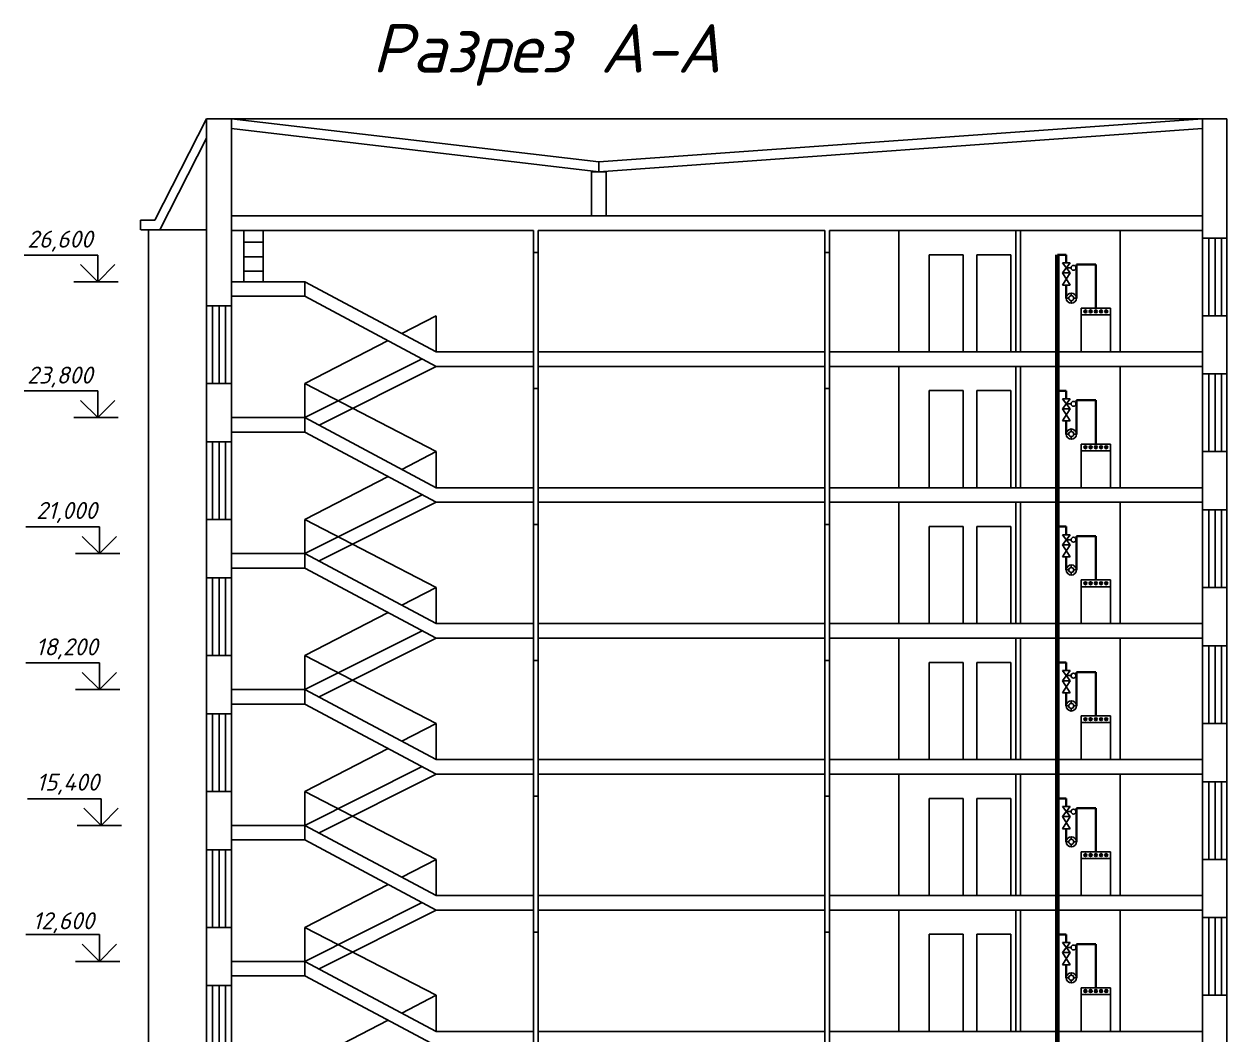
# Model space of a CAD drawing. Header units: millimetres. Extents: x -710977 to 10671, y -929782 to 89628.
# Drawn here: x 1917 to 2164.7, y 5047.9 to 5256.2 of the extents above; entities that cross this region are included whole.
import ezdxf

# ---------------------------------------------------------------- set-up
doc = ezdxf.new("R2010")
doc.units = ezdxf.units.MM
doc.header["$LTSCALE"] = 0.4
doc.layers.add('A-WALL', color=113, linetype='Continuous', lineweight=9)
doc.layers.add('I-WALL', color=2, linetype='Continuous', lineweight=9)
for name, color, linetype in [('VPORTS', 7, 'Continuous'), ('аксонометрия', 84, 'Continuous'), ('кварталыИнфо', 7, 'Continuous'), ('оси', 255, 'Continuous'), ('СхемаГидравлика', 7, 'Continuous')]:
    doc.layers.add(name, color=color, linetype=linetype)
doc.styles.add('Zhenka', font='isocpeur.ttf', dxfattribs={"height": 400})
doc.styles.add('текстовый', font='isocpeui.ttf', dxfattribs={"height": 5})

# ---------------------------------------------------------------- blocks, each defined once
blk = doc.blocks.new('*U47')
at = {"layer": 'кварталыИнфо', "ltscale": 0.12}
for p, q in [((-29.5, 0), (-30.5, 0)), ((29.5, 0), (30.5, 0))]:
    blk.add_line(p, q, dxfattribs=at)
blk = doc.blocks.new('*U48')
at = {"layer": 'кварталыИнфо', "color": 0, "linetype": 'ByBlock', "lineweight": -2, "transparency": 16777216}
for p in [(0, 252), (0, 224), (0, 196), (0, 168), (0, 140), (0, 112), (0, 84), (0, 56), (0, 28), (0, 0)]:
    blk.add_blockref('*U47', p, dxfattribs=at)

msp = doc.modelspace()

# ---------------------------------------------------------------- hatches: boundary and pattern name
at = {"layer": 'аксонометрия', "lineweight": 25}
for points in [[(2135.878, 5196.982, 1), (2135.278, 5196.982, 1)], [(2136.95, 5196.982, 1), (2136.35, 5196.982, 1)], [(2138.022, 5196.982, 1), (2137.422, 5196.982, 1)], [(2139.094, 5196.982, 1), (2138.494, 5196.982, 1)], [(2140.166, 5196.982, 1), (2139.566, 5196.982, 1)], [(2135.878, 5168.982, 1), (2135.278, 5168.982, 1)], [(2136.95, 5168.982, 1), (2136.35, 5168.982, 1)], [(2138.022, 5168.982, 1), (2137.422, 5168.982, 1)], [(2139.094, 5168.982, 1), (2138.494, 5168.982, 1)], [(2140.166, 5168.982, 1), (2139.566, 5168.982, 1)], [(2135.878, 5140.982, 1), (2135.278, 5140.982, 1)], [(2136.95, 5140.982, 1), (2136.35, 5140.982, 1)], [(2138.022, 5140.982, 1), (2137.422, 5140.982, 1)], [(2139.094, 5140.982, 1), (2138.494, 5140.982, 1)], [(2140.166, 5140.982, 1), (2139.566, 5140.982, 1)], [(2135.878, 5112.982, 1), (2135.278, 5112.982, 1)], [(2136.95, 5112.982, 1), (2136.35, 5112.982, 1)], [(2138.022, 5112.982, 1), (2137.422, 5112.982, 1)], [(2139.094, 5112.982, 1), (2138.494, 5112.982, 1)], [(2140.166, 5112.982, 1), (2139.566, 5112.982, 1)], [(2135.878, 5084.982, 1), (2135.278, 5084.982, 1)], [(2136.95, 5084.982, 1), (2136.35, 5084.982, 1)], [(2138.022, 5084.982, 1), (2137.422, 5084.982, 1)], [(2139.094, 5084.982, 1), (2138.494, 5084.982, 1)], [(2140.166, 5084.982, 1), (2139.566, 5084.982, 1)], [(2135.878, 5056.982, 1), (2135.278, 5056.982, 1)], [(2136.95, 5056.982, 1), (2136.35, 5056.982, 1)], [(2138.022, 5056.982, 1), (2137.422, 5056.982, 1)], [(2139.094, 5056.982, 1), (2138.494, 5056.982, 1)], [(2140.166, 5056.982, 1), (2139.566, 5056.982, 1)]]:
    msp.add_hatch(color=7, dxfattribs=at).paths.add_polyline_path(points)

# ---------------------------------------------------------------- linework, layer by layer
at = {"color": 7, "lineweight": 25}
for p, q in [((2035.382, 5225.76), (1959.682, 5234.657)), ((1962.245, 5203.091), (1962.245, 5213.657)), ((1966.245, 5203.091), (1966.245, 5213.657)), ((1966.245, 5211.236), (1962.245, 5211.236)), ((2159.722, 5212.091), (2164.722, 5212.091)), ((2160.961, 5212.091), (2160.961, 5196.091)), ((2162.272, 5212.091), (2162.272, 5196.091)), ((2163.583, 5212.091), (2163.583, 5196.091)), ((1932.173, 5208.594), (1916.982, 5208.594)), ((1932.173, 5208.594), (1932.173, 5203.091)), ((1966.245, 5208.236), (1962.245, 5208.236)), ((1966.245, 5205.236), (1962.245, 5205.236)), ((1927.258, 5203.091), (1936.37, 5203.091)), ((1954.582, 5198.091), (1959.682, 5198.091)), ((1955.821, 5198.091), (1955.821, 5182.091)), ((1957.132, 5198.091), (1957.132, 5182.091)), ((1958.443, 5198.091), (1958.443, 5182.091)), ((2159.722, 5196.091), (2164.722, 5196.091)), ((2159.722, 5184.091), (2164.722, 5184.091)), ((2160.961, 5184.091), (2160.961, 5168.091)), ((2162.272, 5184.091), (2162.272, 5168.091)), ((2163.583, 5184.091), (2163.583, 5168.091)), ((1932.173, 5180.594), (1916.982, 5180.594)), ((1932.173, 5180.594), (1932.173, 5175.091)), ((1954.582, 5182.091), (1959.682, 5182.091)), ((1927.258, 5175.091), (1936.37, 5175.091)), ((1954.582, 5170.091), (1959.682, 5170.091)), ((1955.821, 5170.091), (1955.821, 5154.091)), ((1957.132, 5170.091), (1957.132, 5154.091)), ((1958.443, 5170.091), (1958.443, 5154.091)), ((2159.722, 5168.091), (2164.722, 5168.091)), ((2159.722, 5156.091), (2164.722, 5156.091)), ((2160.961, 5156.091), (2160.961, 5140.091)), ((2162.272, 5156.091), (2162.272, 5140.091)), ((2163.583, 5156.091), (2163.583, 5140.091)), ((1954.582, 5154.091), (1959.682, 5154.091)), ((1932.512, 5152.594), (1917.322, 5152.594)), ((1932.512, 5152.594), (1932.512, 5147.091)), ((1927.598, 5147.091), (1936.71, 5147.091)), ((1954.582, 5142.091), (1959.682, 5142.091)), ((1955.821, 5142.091), (1955.821, 5126.091)), ((1957.132, 5142.091), (1957.132, 5126.091)), ((1958.443, 5142.091), (1958.443, 5126.091)), ((2159.722, 5140.091), (2164.722, 5140.091)), ((1954.582, 5126.091), (1959.682, 5126.091)), ((2159.722, 5128.091), (2164.722, 5128.091)), ((2160.961, 5128.091), (2160.961, 5112.091)), ((2162.272, 5128.091), (2162.272, 5112.091)), ((2163.583, 5128.091), (2163.583, 5112.091)), ((1932.512, 5124.594), (1917.322, 5124.594)), ((1932.512, 5124.594), (1932.512, 5119.091)), ((1927.598, 5119.091), (1936.71, 5119.091)), ((1954.582, 5114.091), (1959.682, 5114.091)), ((1954.582, 5114.091), (1959.682, 5114.091)), ((1955.821, 5114.091), (1955.821, 5098.091)), ((1957.132, 5114.091), (1957.132, 5098.091)), ((1958.443, 5114.091), (1958.443, 5098.091)), ((2159.722, 5112.091), (2164.722, 5112.091)), ((2159.722, 5100.091), (2164.722, 5100.091)), ((2160.961, 5100.091), (2160.961, 5084.091)), ((2162.272, 5100.091), (2162.272, 5084.091)), ((2163.583, 5100.091), (2163.583, 5084.091)), ((1932.852, 5096.594), (1917.661, 5096.594)), ((1932.852, 5096.594), (1932.852, 5091.091)), ((1954.582, 5098.091), (1959.682, 5098.091)), ((1927.937, 5091.091), (1937.049, 5091.091)), ((1954.582, 5086.091), (1959.682, 5086.091)), ((1955.821, 5086.091), (1955.821, 5070.091)), ((1957.132, 5086.091), (1957.132, 5070.091)), ((1958.443, 5086.091), (1958.443, 5070.091)), ((2159.722, 5084.091), (2164.722, 5084.091)), ((2159.722, 5072.091), (2164.722, 5072.091)), ((2160.961, 5072.091), (2160.961, 5056.091)), ((2162.272, 5072.091), (2162.272, 5056.091)), ((2163.583, 5072.091), (2163.583, 5056.091)), ((1954.582, 5070.091), (1959.682, 5070.091)), ((1932.512, 5068.594), (1917.322, 5068.594)), ((1932.512, 5068.594), (1932.512, 5063.091)), ((1927.598, 5063.091), (1936.71, 5063.091)), ((1954.582, 5058.091), (1959.682, 5058.091)), ((1955.821, 5058.091), (1955.821, 5042.091)), ((1957.132, 5058.091), (1957.132, 5042.091)), ((1958.443, 5058.091), (1958.443, 5042.091)), ((2159.722, 5056.091), (2164.722, 5056.091))]:
    msp.add_line(p, q, dxfattribs=at)
at = {"color": 7, "lineweight": 35}
for p, q in [((2131.622, 5208.633), (2129.813, 5208.633)), ((2131.623, 5206.977), (2131.622, 5208.633)), ((2137.722, 5206.657), (2133.722, 5206.657)), ((2133.722, 5199.707), (2133.722, 5206.657)), ((2137.722, 5197.657), (2137.722, 5206.657)), ((2131.622, 5203.655), (2131.622, 5203.657)), ((2131.622, 5203.655), (2131.622, 5203.657)), ((2131.622, 5199.707), (2131.622, 5202.407)), ((2131.622, 5180.633), (2129.813, 5180.633)), ((2131.623, 5178.977), (2131.622, 5180.633)), ((2137.722, 5178.657), (2133.722, 5178.657)), ((2133.722, 5171.707), (2133.722, 5178.657)), ((2137.722, 5169.657), (2137.722, 5178.657)), ((2131.622, 5175.655), (2131.622, 5175.657)), ((2131.622, 5175.655), (2131.622, 5175.657)), ((2131.622, 5171.707), (2131.622, 5174.407)), ((2131.622, 5152.633), (2129.813, 5152.633)), ((2131.623, 5150.977), (2131.622, 5152.633)), ((2137.722, 5150.657), (2133.722, 5150.657)), ((2133.722, 5143.707), (2133.722, 5150.657)), ((2137.722, 5141.657), (2137.722, 5150.657)), ((2131.622, 5147.655), (2131.622, 5147.657)), ((2131.622, 5147.655), (2131.622, 5147.657)), ((2131.622, 5143.707), (2131.622, 5146.407)), ((2131.622, 5124.633), (2129.813, 5124.633)), ((2131.623, 5122.977), (2131.622, 5124.633)), ((2137.722, 5122.657), (2133.722, 5122.657)), ((2133.722, 5115.707), (2133.722, 5122.657)), ((2137.722, 5113.657), (2137.722, 5122.657)), ((2131.622, 5119.655), (2131.622, 5119.657)), ((2131.622, 5119.655), (2131.622, 5119.657)), ((2131.622, 5115.707), (2131.622, 5118.407)), ((2131.622, 5096.633), (2129.813, 5096.633)), ((2131.623, 5094.977), (2131.622, 5096.633)), ((2137.722, 5094.657), (2133.722, 5094.657)), ((2133.722, 5087.707), (2133.722, 5094.657)), ((2137.722, 5085.657), (2137.722, 5094.657)), ((2131.622, 5091.655), (2131.622, 5091.657)), ((2131.622, 5091.655), (2131.622, 5091.657)), ((2131.622, 5087.707), (2131.622, 5090.407)), ((2131.622, 5068.633), (2129.813, 5068.633)), ((2131.623, 5066.977), (2131.622, 5068.633)), ((2137.722, 5066.657), (2133.722, 5066.657)), ((2133.722, 5059.707), (2133.722, 5066.657)), ((2137.722, 5057.657), (2137.722, 5066.657)), ((2131.622, 5063.655), (2131.622, 5063.657)), ((2131.622, 5063.655), (2131.622, 5063.657)), ((2131.622, 5059.707), (2131.622, 5062.407))]:
    msp.add_line(p, q, dxfattribs=at)
at = {"layer": 'A-WALL', "lineweight": 25}
for p, q in [((1959.682, 5236.657), (1954.582, 5236.657)), ((1954.582, 5236.657), (1954.582, 5209.091)), ((1954.582, 5236.657), (1954.582, 5232.657)), ((1959.682, 5216.657), (1959.682, 5236.657)), ((1959.682, 5236.657), (1959.682, 5234.657)), ((2159.722, 4927.091), (2159.722, 5236.657)), ((2159.722, 5236.657), (2164.722, 5236.657)), ((2164.722, 5236.657), (2164.722, 4927.091)), ((2033.882, 5216.657), (2033.882, 5225.76)), ((2033.882, 5225.76), (2036.882, 5225.76)), ((2036.882, 5225.76), (2036.882, 5216.657)), ((2159.722, 5216.657), (1959.682, 5216.657)), ((1959.682, 5209.091), (1959.682, 5216.657)), ((1942.582, 5213.76), (1942.582, 4950.236)), ((2021.882, 5213.657), (1959.682, 5213.657)), ((2022.882, 5213.657), (2081.882, 5213.657)), ((2082.882, 5213.657), (2159.722, 5213.657)), ((1954.582, 5209.091), (1954.582, 4896.915)), ((1959.682, 5209.091), (1959.682, 4896.915)), ((1959.682, 5203.091), (1974.782, 5203.091)), ((1974.782, 5203.091), (1974.782, 5200.091)), ((1959.682, 5200.091), (1974.782, 5200.091)), ((2021.882, 5188.657), (2001.882, 5188.657)), ((2033.882, 5188.657), (2022.882, 5188.657)), ((2081.882, 5188.657), (2033.882, 5188.657)), ((2159.722, 5188.657), (2082.882, 5188.657)), ((2021.882, 5185.657), (2001.882, 5185.657)), ((2033.882, 5185.657), (2022.882, 5185.657)), ((2081.882, 5185.657), (2033.882, 5185.657)), ((2159.722, 5185.657), (2082.882, 5185.657)), ((1959.682, 5175.091), (1974.782, 5175.091)), ((1959.682, 5172.091), (1974.782, 5172.091)), ((2021.882, 5160.657), (2001.882, 5160.657)), ((2033.882, 5160.657), (2022.882, 5160.657)), ((2081.882, 5160.657), (2033.882, 5160.657)), ((2159.722, 5160.657), (2082.882, 5160.657)), ((2021.882, 5157.657), (2001.882, 5157.657)), ((2033.882, 5157.657), (2022.882, 5157.657)), ((2081.882, 5157.657), (2033.882, 5157.657)), ((2159.722, 5157.657), (2082.882, 5157.657)), ((1959.682, 5147.091), (1974.782, 5147.091)), ((1959.682, 5144.091), (1974.782, 5144.091)), ((2021.882, 5132.657), (2001.882, 5132.657)), ((2033.882, 5132.657), (2022.882, 5132.657)), ((2081.882, 5132.657), (2033.882, 5132.657)), ((2159.722, 5132.657), (2082.882, 5132.657)), ((2021.882, 5129.657), (2001.882, 5129.657)), ((2033.882, 5129.657), (2022.882, 5129.657)), ((2081.882, 5129.657), (2033.882, 5129.657)), ((2159.722, 5129.657), (2082.882, 5129.657)), ((1959.682, 5119.091), (1974.782, 5119.091)), ((1959.682, 5116.091), (1974.782, 5116.091)), ((2021.882, 5104.657), (2001.882, 5104.657)), ((2033.882, 5104.657), (2022.882, 5104.657)), ((2081.882, 5104.657), (2033.882, 5104.657)), ((2159.722, 5104.657), (2082.882, 5104.657)), ((2021.882, 5101.657), (2001.882, 5101.657)), ((2033.882, 5101.657), (2022.882, 5101.657)), ((2081.882, 5101.657), (2033.882, 5101.657)), ((2159.722, 5101.657), (2082.882, 5101.657)), ((1959.682, 5091.091), (1974.782, 5091.091)), ((1959.682, 5088.091), (1974.782, 5088.091)), ((2021.882, 5076.657), (2001.882, 5076.657)), ((2033.882, 5076.657), (2022.882, 5076.657)), ((2081.882, 5076.657), (2033.882, 5076.657)), ((2159.722, 5076.657), (2082.882, 5076.657)), ((2021.882, 5073.657), (2001.882, 5073.657)), ((2033.882, 5073.657), (2022.882, 5073.657)), ((2081.882, 5073.657), (2033.882, 5073.657)), ((2159.722, 5073.657), (2082.882, 5073.657)), ((1959.682, 5063.091), (1974.782, 5063.091)), ((1959.682, 5060.091), (1974.782, 5060.091)), ((2021.882, 5048.657), (2001.882, 5048.657)), ((2033.882, 5048.657), (2022.882, 5048.657)), ((2081.882, 5048.657), (2033.882, 5048.657)), ((2159.722, 5048.657), (2082.882, 5048.657))]:
    msp.add_line(p, q, dxfattribs=at)
at = {"layer": 'I-WALL', "lineweight": 25}
for p, q in [((2021.882, 4934.091), (2021.882, 5213.657)), ((2022.882, 4934.091), (2022.882, 5213.657)), ((2081.882, 4934.091), (2081.882, 5213.657)), ((2082.882, 4934.091), (2082.882, 5213.657)), ((2121.222, 5188.657), (2121.222, 5213.657)), ((2122.222, 5213.657), (2122.222, 5188.657)), ((2121.222, 5160.657), (2121.222, 5185.657)), ((2122.222, 5185.657), (2122.222, 5160.657)), ((2121.222, 5132.657), (2121.222, 5157.657)), ((2122.222, 5157.657), (2122.222, 5132.657)), ((2121.222, 5104.657), (2121.222, 5129.657)), ((2122.222, 5129.657), (2122.222, 5104.657)), ((2121.222, 5076.657), (2121.222, 5101.657)), ((2122.222, 5101.657), (2122.222, 5076.657)), ((2121.222, 5048.657), (2121.222, 5073.657)), ((2122.222, 5073.657), (2122.222, 5048.657))]:
    msp.add_line(p, q, dxfattribs=at)
at = {"layer": 'VPORTS', "ltscale": 0.2}
for p, q in [((2035.382, 5225.76), (2035.382, 5227.76)), ((1954.582, 5213.76), (1942.582, 5213.76))]:
    msp.add_line(p, q, dxfattribs=at)
at = {"layer": 'аксонометрия', "color": 7, "lineweight": 70}
for q in [(2129.813, 5208.633), (2129.813, 5180.633)]:
    msp.add_line((2129.813, 4957.067), q, dxfattribs=at)
at = {"layer": 'аксонометрия', "color": 7, "lineweight": 25}
for p, q in [((2131.623, 5206.977), (2130.836, 5206.977)), ((2132.409, 5206.977), (2130.836, 5204.905)), ((2130.836, 5206.977), (2132.409, 5204.905)), ((2132.409, 5206.977), (2131.623, 5206.977)), ((2131.623, 5205.941), (2132.623, 5205.941)), ((2131.623, 5204.905), (2130.836, 5204.905)), ((2132.409, 5202.407), (2130.836, 5204.905)), ((2130.836, 5202.407), (2132.409, 5204.905)), ((2131.623, 5204.905), (2130.836, 5204.905)), ((2131.623, 5204.905), (2132.409, 5204.905)), ((2132.409, 5204.905), (2131.623, 5204.905)), ((2131.623, 5202.407), (2130.836, 5202.407)), ((2131.623, 5202.407), (2132.409, 5202.407)), ((2132.672, 5200.228), (2132.672, 5200.757)), ((2132.15, 5199.707), (2131.622, 5199.707)), ((2132.672, 5198.657), (2132.672, 5199.185)), ((2133.722, 5199.707), (2133.193, 5199.707)), ((2140.722, 5197.657), (2134.722, 5197.657)), ((2134.722, 5197.657), (2134.722, 5188.657)), ((2140.722, 5188.657), (2140.722, 5197.657)), ((2140.722, 5196.264), (2134.722, 5196.264)), ((2131.623, 5178.977), (2130.836, 5178.977)), ((2132.409, 5178.977), (2130.836, 5176.905)), ((2130.836, 5178.977), (2132.409, 5176.905)), ((2132.409, 5178.977), (2131.623, 5178.977)), ((2131.623, 5177.941), (2132.623, 5177.941)), ((2131.623, 5176.905), (2130.836, 5176.905)), ((2132.409, 5174.407), (2130.836, 5176.905)), ((2130.836, 5174.407), (2132.409, 5176.905)), ((2131.623, 5176.905), (2130.836, 5176.905)), ((2131.623, 5176.905), (2132.409, 5176.905)), ((2132.409, 5176.905), (2131.623, 5176.905)), ((2131.623, 5174.407), (2130.836, 5174.407)), ((2131.623, 5174.407), (2132.409, 5174.407)), ((2132.15, 5171.707), (2131.622, 5171.707)), ((2132.672, 5172.228), (2132.672, 5172.757)), ((2132.672, 5170.657), (2132.672, 5171.185)), ((2133.722, 5171.707), (2133.193, 5171.707)), ((2140.722, 5169.657), (2134.722, 5169.657)), ((2134.722, 5169.657), (2134.722, 5160.657)), ((2140.722, 5168.264), (2134.722, 5168.264)), ((2140.722, 5160.657), (2140.722, 5169.657)), ((2131.623, 5150.977), (2130.836, 5150.977)), ((2132.409, 5150.977), (2130.836, 5148.905)), ((2130.836, 5150.977), (2132.409, 5148.905)), ((2132.409, 5150.977), (2131.623, 5150.977)), ((2131.623, 5148.905), (2130.836, 5148.905)), ((2132.409, 5146.407), (2130.836, 5148.905)), ((2130.836, 5146.407), (2132.409, 5148.905)), ((2131.623, 5148.905), (2130.836, 5148.905)), ((2131.623, 5149.941), (2132.623, 5149.941)), ((2131.623, 5148.905), (2132.409, 5148.905)), ((2132.409, 5148.905), (2131.623, 5148.905)), ((2131.623, 5146.407), (2130.836, 5146.407)), ((2131.623, 5146.407), (2132.409, 5146.407)), ((2132.15, 5143.707), (2131.622, 5143.707)), ((2132.672, 5144.228), (2132.672, 5144.757)), ((2132.672, 5142.657), (2132.672, 5143.185)), ((2133.722, 5143.707), (2133.193, 5143.707)), ((2140.722, 5141.657), (2134.722, 5141.657)), ((2134.722, 5141.657), (2134.722, 5132.657)), ((2140.722, 5132.657), (2140.722, 5141.657)), ((2140.722, 5140.264), (2134.722, 5140.264)), ((2131.623, 5122.977), (2130.836, 5122.977)), ((2132.409, 5122.977), (2130.836, 5120.905)), ((2130.836, 5122.977), (2132.409, 5120.905)), ((2131.623, 5120.905), (2130.836, 5120.905)), ((2132.409, 5118.407), (2130.836, 5120.905)), ((2130.836, 5118.407), (2132.409, 5120.905)), ((2131.623, 5120.905), (2130.836, 5120.905)), ((2132.409, 5122.977), (2131.623, 5122.977)), ((2131.623, 5121.941), (2132.623, 5121.941)), ((2131.623, 5120.905), (2132.409, 5120.905)), ((2132.409, 5120.905), (2131.623, 5120.905)), ((2131.623, 5118.407), (2130.836, 5118.407)), ((2131.623, 5118.407), (2132.409, 5118.407)), ((2132.672, 5116.228), (2132.672, 5116.757)), ((2132.15, 5115.707), (2131.622, 5115.707)), ((2132.672, 5114.657), (2132.672, 5115.185)), ((2133.722, 5115.707), (2133.193, 5115.707)), ((2140.722, 5113.657), (2134.722, 5113.657)), ((2134.722, 5113.657), (2134.722, 5104.657)), ((2140.722, 5104.657), (2140.722, 5113.657)), ((2140.722, 5112.264), (2134.722, 5112.264)), ((2131.623, 5094.977), (2130.836, 5094.977)), ((2132.409, 5094.977), (2130.836, 5092.905)), ((2130.836, 5094.977), (2132.409, 5092.905)), ((2132.409, 5094.977), (2131.623, 5094.977)), ((2131.623, 5093.941), (2132.623, 5093.941)), ((2131.623, 5092.905), (2130.836, 5092.905)), ((2132.409, 5090.407), (2130.836, 5092.905)), ((2130.836, 5090.407), (2132.409, 5092.905)), ((2131.623, 5092.905), (2130.836, 5092.905)), ((2131.623, 5092.905), (2132.409, 5092.905)), ((2132.409, 5092.905), (2131.623, 5092.905)), ((2131.623, 5090.407), (2130.836, 5090.407)), ((2131.623, 5090.407), (2132.409, 5090.407)), ((2132.672, 5088.228), (2132.672, 5088.757)), ((2132.15, 5087.707), (2131.622, 5087.707)), ((2132.672, 5086.657), (2132.672, 5087.185)), ((2133.722, 5087.707), (2133.193, 5087.707)), ((2140.722, 5085.657), (2134.722, 5085.657)), ((2134.722, 5085.657), (2134.722, 5076.657)), ((2140.722, 5084.264), (2134.722, 5084.264)), ((2140.722, 5076.657), (2140.722, 5085.657)), ((2131.623, 5066.977), (2130.836, 5066.977)), ((2132.409, 5066.977), (2130.836, 5064.905)), ((2130.836, 5066.977), (2132.409, 5064.905)), ((2132.409, 5066.977), (2131.623, 5066.977)), ((2131.623, 5064.905), (2130.836, 5064.905)), ((2132.409, 5062.407), (2130.836, 5064.905)), ((2130.836, 5062.407), (2132.409, 5064.905)), ((2131.623, 5064.905), (2130.836, 5064.905)), ((2131.623, 5065.941), (2132.623, 5065.941)), ((2131.623, 5064.905), (2132.409, 5064.905)), ((2132.409, 5064.905), (2131.623, 5064.905)), ((2131.623, 5062.407), (2130.836, 5062.407)), ((2131.623, 5062.407), (2132.409, 5062.407)), ((2132.15, 5059.707), (2131.622, 5059.707)), ((2132.672, 5060.228), (2132.672, 5060.757)), ((2132.672, 5058.657), (2132.672, 5059.185)), ((2133.722, 5059.707), (2133.193, 5059.707)), ((2140.722, 5057.657), (2134.722, 5057.657)), ((2134.722, 5057.657), (2134.722, 5048.657)), ((2140.722, 5048.657), (2140.722, 5057.657)), ((2140.722, 5056.264), (2134.722, 5056.264))]:
    msp.add_line(p, q, dxfattribs=at)
for centre, radius in [((2133.123, 5205.941), 0.5), ((2132.672, 5199.707), 1.05), ((2132.672, 5199.707), 0.521), ((2135.578, 5196.982), 0.3), ((2136.65, 5196.982), 0.3), ((2137.722, 5196.982), 0.3), ((2138.794, 5196.982), 0.3), ((2139.866, 5196.982), 0.3), ((2133.123, 5177.941), 0.5), ((2132.672, 5171.707), 1.05), ((2132.672, 5171.707), 0.521), ((2135.578, 5168.982), 0.3), ((2136.65, 5168.982), 0.3), ((2137.722, 5168.982), 0.3), ((2138.794, 5168.982), 0.3), ((2139.866, 5168.982), 0.3), ((2133.123, 5149.941), 0.5), ((2132.672, 5143.707), 1.05), ((2132.672, 5143.707), 0.521), ((2135.578, 5140.982), 0.3), ((2136.65, 5140.982), 0.3), ((2137.722, 5140.982), 0.3), ((2138.794, 5140.982), 0.3), ((2139.866, 5140.982), 0.3), ((2133.123, 5121.941), 0.5), ((2132.672, 5115.707), 1.05), ((2132.672, 5115.707), 0.521), ((2135.578, 5112.982), 0.3), ((2136.65, 5112.982), 0.3), ((2137.722, 5112.982), 0.3), ((2138.794, 5112.982), 0.3), ((2139.866, 5112.982), 0.3), ((2133.123, 5093.941), 0.5), ((2132.672, 5087.707), 1.05), ((2132.672, 5087.707), 0.521), ((2135.578, 5084.982), 0.3), ((2136.65, 5084.982), 0.3), ((2137.722, 5084.982), 0.3), ((2138.794, 5084.982), 0.3), ((2139.866, 5084.982), 0.3), ((2133.123, 5065.941), 0.5), ((2132.672, 5059.707), 1.05), ((2132.672, 5059.707), 0.521), ((2135.578, 5056.982), 0.3), ((2136.65, 5056.982), 0.3), ((2137.722, 5056.982), 0.3), ((2138.794, 5056.982), 0.3), ((2139.866, 5056.982), 0.3)]:
    msp.add_circle(centre, radius, dxfattribs=at)
at = {"layer": 'кварталыИнфо', "ltscale": 0.12}
for p, q in [((2035.382, 5227.76), (2159.722, 5236.657)), ((2159.722, 5234.657), (2035.382, 5225.76)), ((2097.162, 5213.657), (2097.162, 5188.657)), ((2142.722, 5188.657), (2142.722, 5213.657)), ((2103.382, 5188.657), (2103.382, 5208.657)), ((2103.382, 5208.657), (2110.382, 5208.657)), ((2110.382, 5208.657), (2110.382, 5188.657)), ((2113.222, 5188.657), (2113.222, 5208.657)), ((2113.222, 5208.657), (2120.222, 5208.657)), ((2120.222, 5208.657), (2120.222, 5188.657)), ((2097.162, 5185.657), (2097.162, 5160.657)), ((2142.722, 5160.657), (2142.722, 5185.657)), ((2103.382, 5160.657), (2103.382, 5180.657)), ((2103.382, 5180.657), (2110.382, 5180.657)), ((2110.382, 5180.657), (2110.382, 5160.657)), ((2113.222, 5160.657), (2113.222, 5180.657)), ((2113.222, 5180.657), (2120.222, 5180.657)), ((2120.222, 5180.657), (2120.222, 5160.657)), ((2097.162, 5157.657), (2097.162, 5132.657)), ((2142.722, 5132.657), (2142.722, 5157.657)), ((2103.382, 5132.657), (2103.382, 5152.657)), ((2103.382, 5152.657), (2110.382, 5152.657)), ((2110.382, 5152.657), (2110.382, 5132.657)), ((2113.222, 5132.657), (2113.222, 5152.657)), ((2113.222, 5152.657), (2120.222, 5152.657)), ((2120.222, 5152.657), (2120.222, 5132.657)), ((2097.162, 5129.657), (2097.162, 5104.657)), ((2142.722, 5104.657), (2142.722, 5129.657)), ((2103.382, 5104.657), (2103.382, 5124.657)), ((2103.382, 5124.657), (2110.382, 5124.657)), ((2110.382, 5124.657), (2110.382, 5104.657)), ((2113.222, 5104.657), (2113.222, 5124.657)), ((2113.222, 5124.657), (2120.222, 5124.657)), ((2120.222, 5124.657), (2120.222, 5104.657)), ((2097.162, 5101.657), (2097.162, 5076.657)), ((2142.722, 5076.657), (2142.722, 5101.657)), ((2103.382, 5076.657), (2103.382, 5096.657)), ((2103.382, 5096.657), (2110.382, 5096.657)), ((2110.382, 5096.657), (2110.382, 5076.657)), ((2113.222, 5076.657), (2113.222, 5096.657)), ((2113.222, 5096.657), (2120.222, 5096.657)), ((2120.222, 5096.657), (2120.222, 5076.657)), ((2097.162, 5073.657), (2097.162, 5048.657)), ((2142.722, 5048.657), (2142.722, 5073.657)), ((2103.382, 5048.657), (2103.382, 5068.657)), ((2103.382, 5068.657), (2110.382, 5068.657)), ((2110.382, 5068.657), (2110.382, 5048.657)), ((2113.222, 5048.657), (2113.222, 5068.657)), ((2113.222, 5068.657), (2120.222, 5068.657)), ((2120.222, 5068.657), (2120.222, 5048.657))]:
    msp.add_line(p, q, dxfattribs=at)
at = {"layer": 'оси'}
for p, q in [((1954.582, 5236.657), (1943.935, 5215.76)), ((2035.382, 5227.76), (1959.682, 5236.657)), ((2159.722, 5236.657), (1959.682, 5236.657)), ((1954.582, 5232.657), (1944.954, 5213.76)), ((1940.935, 5213.76), (1940.935, 5215.76)), ((1940.935, 5215.76), (1943.935, 5215.76)), ((1943.935, 5213.76), (1941.014, 5213.76)), ((1942.916, 5213.76), (1942.911, 5213.75)), ((1943.935, 5213.76), (1944.954, 5213.76)), ((1954.582, 5213.76), (1944.582, 5213.76)), ((1944.954, 5213.76), (1954.582, 5213.76)), ((2001.882, 5188.657), (1974.782, 5203.091)), ((2001.882, 5185.657), (1974.782, 5200.091)), ((2001.882, 5196.091), (1994.797, 5192.43)), ((2001.882, 5188.657), (2001.882, 5196.091)), ((1991.938, 5190.953), (1974.782, 5182.091)), ((1998.979, 5187.203), (1974.782, 5175.091)), ((2001.882, 5185.657), (1977.732, 5173.567)), ((1974.782, 5182.091), (2001.882, 5168.091)), ((1974.782, 5182.091), (1974.782, 5172.091)), ((2001.882, 5160.657), (1974.782, 5175.091)), ((2001.882, 5157.657), (1974.782, 5172.091)), ((2001.882, 5168.091), (1994.797, 5164.43)), ((2001.882, 5160.657), (2001.882, 5168.091)), ((1991.938, 5162.953), (1974.782, 5154.091)), ((1998.979, 5159.203), (1974.782, 5147.091)), ((2001.882, 5157.657), (1977.732, 5145.567)), ((1974.782, 5154.091), (2001.882, 5140.091)), ((1974.782, 5154.091), (1974.782, 5144.091)), ((2001.882, 5132.657), (1974.782, 5147.091)), ((2001.882, 5129.657), (1974.782, 5144.091)), ((2001.882, 5140.091), (1994.797, 5136.43)), ((2001.882, 5132.657), (2001.882, 5140.091)), ((1991.938, 5134.953), (1974.782, 5126.091)), ((1998.979, 5131.203), (1974.782, 5119.091)), ((2001.882, 5129.657), (1977.732, 5117.567)), ((1974.782, 5126.091), (2001.882, 5112.091)), ((1974.782, 5126.091), (1974.782, 5116.091)), ((2001.882, 5104.657), (1974.782, 5119.091)), ((2001.882, 5101.657), (1974.782, 5116.091)), ((2001.882, 5112.091), (1994.797, 5108.43)), ((2001.882, 5104.657), (2001.882, 5112.091)), ((1991.938, 5106.953), (1974.782, 5098.091)), ((1998.979, 5103.203), (1974.782, 5091.091)), ((2001.882, 5101.657), (1977.732, 5089.567)), ((1974.782, 5098.091), (2001.882, 5084.091)), ((1974.782, 5098.091), (1974.782, 5088.091)), ((2001.882, 5076.657), (1974.782, 5091.091)), ((2001.882, 5073.657), (1974.782, 5088.091)), ((2001.882, 5084.091), (1994.797, 5080.43)), ((2001.882, 5076.657), (2001.882, 5084.091)), ((1991.938, 5078.953), (1974.782, 5070.091)), ((1998.979, 5075.203), (1974.782, 5063.091)), ((2001.882, 5073.657), (1977.732, 5061.567)), ((1974.782, 5070.091), (2001.882, 5056.091)), ((1974.782, 5070.091), (1974.782, 5060.091)), ((2001.882, 5048.657), (1974.782, 5063.091)), ((2001.882, 5045.657), (1974.782, 5060.091)), ((2001.882, 5056.091), (1994.797, 5052.43)), ((2001.882, 5048.657), (2001.882, 5056.091)), ((1991.938, 5050.953), (1974.782, 5042.091))]:
    msp.add_line(p, q, dxfattribs=at)
at = {"layer": 'СхемаГидравлика'}
for p, q in [((1932.173, 5203.091), (1928.637, 5206.626)), ((1932.173, 5203.091), (1935.708, 5206.626)), ((1932.173, 5175.091), (1928.637, 5178.626)), ((1932.173, 5175.091), (1935.708, 5178.626)), ((1932.512, 5147.091), (1928.977, 5150.626)), ((1932.512, 5147.091), (1936.048, 5150.626)), ((1932.512, 5119.091), (1928.977, 5122.626)), ((1932.512, 5119.091), (1936.048, 5122.626)), ((1932.852, 5091.091), (1929.316, 5094.626)), ((1932.852, 5091.091), (1936.387, 5094.626)), ((1932.512, 5063.091), (1928.977, 5066.626)), ((1932.512, 5063.091), (1936.048, 5066.626))]:
    msp.add_line(p, q, dxfattribs=at)

# ---------------------------------------------------------------- block references
at = {"layer": 'кварталыИнфо'}
msp.add_blockref('*U48', (2052.382, 4957.091), dxfattribs=at)

# ---------------------------------------------------------------- texts
at = {"color": 7, "lineweight": 25}
for s, insert, char_height, width, attachment_point, style in [('{\\fISOCPEUR|b0|i1|c204|p34;Разрез А-А }', (1988.612, 5256.162), 10, 123.48282, 1, 'текстовый'), ('{\\fISOCPEUR|b0|i1|c0|p34;26,600}', (1931.115, 5213.607), 3.5, 13.14349, 3, 'Zhenka'), ('{\\fISOCPEUR|b0|i1|c0|p34;23,800}', (1931.115, 5185.607), 3.5, 13.14349, 3, 'Zhenka'), ('{\\fISOCPEUR|b0|i1|c0|p34;21,000}', (1932.015, 5157.722), 3.5, 13.14349, 3, 'Zhenka'), ('{\\fISOCPEUR|b0|i1|c0|p34;18,200}', (1932.165, 5129.622), 3.5, 13.14349, 3, 'Zhenka'), ('{\\fISOCPEUR|b0|i1|c0|p34;15,400}', (1932.468, 5101.749), 3.5, 13.14349, 3, 'Zhenka'), ('{\\fISOCPEUR|b0|i1|c0|p34;12,600}', (1931.421, 5073.2), 3.5, 13.14349, 3, 'Zhenka')]:
    msp.add_mtext(s, dxfattribs=dict(at, insert=insert, char_height=char_height, width=width, attachment_point=attachment_point, style=style))

doc.saveas('drawing.dxf')
